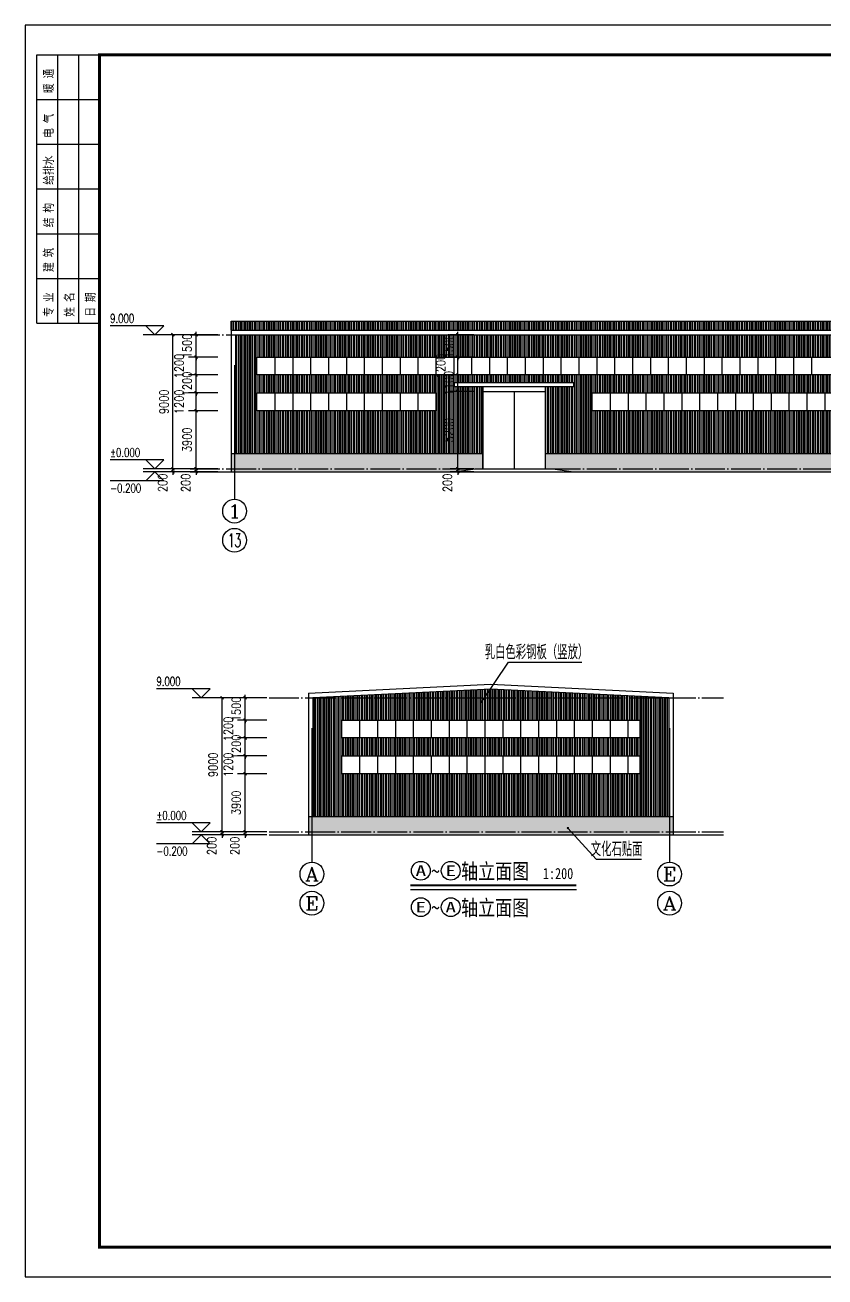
# Model space of a CAD drawing. Extents: x 3757684 to 3906284, y -130571 to 413559.
# Drawn here: x 3757684 to 3811358, y 280557 to 364557 of the extents above; entities that cross this region are included whole.
import ezdxf
from ezdxf.enums import TextEntityAlignment as Align

# ---------------------------------------------------------------- set-up
doc = ezdxf.new("R2010")
doc.units = 0
doc.header["$LTSCALE"] = 1000
doc.header["$MEASUREMENT"] = 0
doc.linetypes.add('DOTE', pattern=[2.42, 2, -0.2, 0.02, -0.2])
doc.layers.get('0').update_dxf_attribs({"color": 4, "linetype": 'CONTINUOUS'})
doc.layers.get('Defpoints').update_dxf_attribs({"linetype": 'CONTINUOUS'})
for name, color, linetype in [('AXIS', 3, 'CONTINUOUS'), ('AXIS_TEXT', 7, 'CONTINUOUS'), ('DIM_ELEV', 3, 'CONTINUOUS'), ('DIM_LEAD', 3, 'CONTINUOUS'), ('DIM_SYMB', 3, 'CONTINUOUS'), ('DOTE', 1, 'CONTINUOUS'), ('PUB_DIM', 3, 'CONTINUOUS'), ('PUB_TEXT', 7, 'CONTINUOUS'), ('PUB_TITLE', 4, 'CONTINUOUS'), ('WALL', 5, 'CONTINUOUS')]:
    doc.layers.add(name, color=color, linetype=linetype)
doc.styles.add('_TCH_AXIS', font='COMPLEX', dxfattribs={"bigfont": 'GBCBIG'})
doc.styles.add('_TCH_DIM', font='SIMPLEX', dxfattribs={"bigfont": 'GBCBIG'})
doc.styles.add('DIM_FONT', font='SIMPLEX.shx', dxfattribs={"width": 0.8})
doc.styles.add('ht', font='simhei_0.ttf', dxfattribs={"width": 0.8})
doc.dimstyles.new('DIMN200', dxfattribs={"dimscale": 2, "dimtxt": 300, "dimasz": 100, "dimexe": 250, "dimexo": 300, "dimgap": 150, "dimtad": 1, "dimdec": 0, "dimzin": 0, "dimdsep": 46, "dimtxsty": 'DIM_FONT', "dimblk": 'ARCHTICK', "dimcen": 0.09, "dimclrt": 7, "dimazin": 2, "dimtfac": 1, "dimtdec": 0, "dimtix": 1, "dimtmove": 2, "dimatfit": 3, "dimfxl": 0, "dimtolj": 1, "dimtzin": 0, "dimarcsym": 0})
pattern_1 = [(90, (-219412.85, 0), (-317.5, 2e-14), []), (90, (-219452.54, 2e-15), (-317.5, 2e-14), []), (90, (-219492.23, 5e-15), (-317.5, 2e-14), []), (90, (-219611.3, 1e-14), (-317.5, 2e-14), [])]
pattern_2 = [(0, (-219412.85, 0), (122.846189, 122.846189), [239.933964, -5.75841]), (0, (-219535.7, 5.76), (122.846189, 122.846189), [239.933964, -5.75841]), (90, (-219412.85, 0), (-122.846189, 122.846189), [-128.60459, 117.087774]), (90, (-219418.61, 0), (-122.846189, 122.846189), [-128.60459, 117.087774])]

# ---------------------------------------------------------------- blocks, each defined once
blk = doc.blocks.new('A$C24B85BD5')
at = {"layer": 'PUB_TITLE'}
for p, q in [((0, 0), (0, 13500)), ((0, 13500), (3150, 13500)), ((1050, 0), (1050, 13500)), ((2100, 0), (2100, 13500)), ((3150, 0), (3150, 13500)), ((0, 11250), (3150, 11250)), ((0, 9000), (3150, 9000)), ((0, 6750), (3150, 6750)), ((0, 4500), (3150, 4500)), ((0, 2250), (3150, 2250)), ((0, 0), (3150, 0))]:
    blk.add_line(p, q, dxfattribs=at)
at = {"layer": 'PUB_TITLE', "style": 'ht', "width": 0.8}
for s, p in [('暖 通', (804, 11572)), ('电 气', (804, 9322)), ('给排水', (804, 6961)), ('结 构', (804, 4822)), ('建 筑', (804, 2572)), ('专 业', (804, 322)), ('姓 名', (1854, 322)), ('日 期', (2904, 322))]:
    blk.add_text(s, height=450, rotation=90, dxfattribs=at).set_placement(p)
blk = doc.blocks.new('_ArchTick')
at = {"color": 0, "linetype": 'ByBlock', "const_width": 0.4}
blk.add_lwpolyline([(-0.5, -0.5), (0.5, 0.5)], dxfattribs=at)
blk = doc.blocks.new('*D224')
at = {"layer": 'Defpoints', "color": 0}
for p in [(3786716, 343777), (3788395, 343777), (3788395, 342277)]:
    blk.add_point(p, dxfattribs=at)
at = {"layer": 'PUB_DIM', "color": 0, "lineweight": -2}
for p, q in [((3787795, 343777), (3786216, 343777)), ((3786716, 343777), (3786716, 343977)), ((3786716, 342277), (3786716, 343777)), ((3787795, 342277), (3786216, 342277)), ((3786716, 342277), (3786716, 342077))]:
    blk.add_line(p, q, dxfattribs=at)
at = {"layer": 'PUB_DIM', "color": 0, "lineweight": -2, "xscale": 200, "yscale": 200, "zscale": 200}
for p, rotation in [((3786716, 343777), 270), ((3786716, 342277), 90)]:
    blk.add_blockref('_ArchTick', p, dxfattribs=dict(at, rotation=rotation))
at = {"layer": 'PUB_DIM', "color": 7, "insert": (3786116, 343027), "char_height": 600, "attachment_point": 5, "rotation": 90, "style": 'DIM_FONT'}
blk.add_mtext('\\A1;1500', dxfattribs=at)
blk = doc.blocks.new('*D225')
at = {"layer": 'Defpoints', "color": 0}
for p in [(3786716, 342277), (3788395, 342277), (3788395, 341077)]:
    blk.add_point(p, dxfattribs=at)
at = {"layer": 'PUB_DIM', "color": 0, "lineweight": -2}
for p, q in [((3787795, 342277), (3786216, 342277)), ((3786716, 341077), (3786716, 342277)), ((3787795, 341077), (3786216, 341077))]:
    blk.add_line(p, q, dxfattribs=at)
at = {"layer": 'PUB_DIM', "color": 0, "lineweight": -2, "xscale": 200, "yscale": 200, "zscale": 200}
for p, rotation in [((3786716, 342277), 90), ((3786716, 341077), 270)]:
    blk.add_blockref('_ArchTick', p, dxfattribs=dict(at, rotation=rotation))
at = {"layer": 'PUB_DIM', "color": 7, "insert": (3785581, 341677), "char_height": 600, "attachment_point": 5, "rotation": 90, "style": 'DIM_FONT'}
blk.add_mtext('\\A1;1200', dxfattribs=at)
blk = doc.blocks.new('*D226')
at = {"layer": 'Defpoints', "color": 0}
for p in [(3786716, 341077), (3788395, 341077), (3788395, 339977)]:
    blk.add_point(p, dxfattribs=at)
at = {"layer": 'PUB_DIM', "color": 0, "lineweight": -2}
for p, q in [((3787795, 341077), (3786216, 341077)), ((3786716, 341077), (3786716, 341277)), ((3786716, 339977), (3786716, 341077)), ((3787795, 339977), (3786216, 339977)), ((3786716, 339977), (3786716, 339777))]:
    blk.add_line(p, q, dxfattribs=at)
at = {"layer": 'PUB_DIM', "color": 0, "lineweight": -2, "xscale": 200, "yscale": 200, "zscale": 200}
for p, rotation in [((3786716, 341077), 270), ((3786716, 339977), 90)]:
    blk.add_blockref('_ArchTick', p, dxfattribs=dict(at, rotation=rotation))
at = {"layer": 'PUB_DIM', "color": 7, "insert": (3786116, 340527), "char_height": 600, "attachment_point": 5, "rotation": 90, "style": 'DIM_FONT'}
blk.add_mtext('\\A1;1100', dxfattribs=at)
blk = doc.blocks.new('*D227')
at = {"layer": 'Defpoints', "color": 0}
for p in [(3786716, 339977), (3788395, 339977), (3788395, 334777)]:
    blk.add_point(p, dxfattribs=at)
at = {"layer": 'PUB_DIM', "color": 0, "lineweight": -2}
for p, q in [((3787795, 339977), (3786216, 339977)), ((3786716, 334777), (3786716, 339977)), ((3787795, 334777), (3786216, 334777))]:
    blk.add_line(p, q, dxfattribs=at)
at = {"layer": 'PUB_DIM', "color": 0, "lineweight": -2, "xscale": 200, "yscale": 200, "zscale": 200}
for p, rotation in [((3786716, 339977), 90), ((3786716, 334777), 270)]:
    blk.add_blockref('_ArchTick', p, dxfattribs=dict(at, rotation=rotation))
at = {"layer": 'PUB_DIM', "color": 7, "insert": (3786116, 337377), "char_height": 600, "attachment_point": 5, "rotation": 90, "style": 'DIM_FONT'}
blk.add_mtext('\\A1;5200', dxfattribs=at)
blk = doc.blocks.new('*D228')
at = {"layer": 'Defpoints', "color": 0}
for p in [(3786716, 334777), (3788395, 334777), (3788395, 334577)]:
    blk.add_point(p, dxfattribs=at)
at = {"layer": 'PUB_DIM', "color": 0, "lineweight": -2}
for p, q in [((3787795, 334777), (3786216, 334777)), ((3787795, 334577), (3786216, 334577)), ((3786716, 334777), (3786716, 334977)), ((3786716, 334577), (3786716, 334777)), ((3786716, 334577), (3786716, 334377))]:
    blk.add_line(p, q, dxfattribs=at)
at = {"layer": 'PUB_DIM', "color": 0, "lineweight": -2, "xscale": 200, "yscale": 200, "zscale": 200}
for p, rotation in [((3786716, 334777), 270), ((3786716, 334577), 90)]:
    blk.add_blockref('_ArchTick', p, dxfattribs=dict(at, rotation=rotation))
at = {"layer": 'PUB_DIM', "color": 7, "insert": (3786026, 333837), "char_height": 600, "attachment_point": 5, "rotation": 90, "style": 'DIM_FONT'}
blk.add_mtext('\\A1;200', dxfattribs=at)
blk = doc.blocks.new('*D31')
at = {"layer": 'Defpoints', "color": 0}
for p in [(3772451, 319423), (3774505, 319423), (3774505, 317923)]:
    blk.add_point(p, dxfattribs=at)
at = {"layer": 'PUB_DIM', "color": 0, "lineweight": -2}
for p, q in [((3773905, 319423), (3771951, 319423)), ((3772451, 319423), (3772451, 319623)), ((3772451, 317923), (3772451, 319423)), ((3773905, 317923), (3771951, 317923)), ((3772451, 317923), (3772451, 317723))]:
    blk.add_line(p, q, dxfattribs=at)
at = {"layer": 'PUB_DIM', "color": 0, "lineweight": -2, "xscale": 200, "yscale": 200, "zscale": 200}
for p, rotation in [((3772451, 319423), 270), ((3772451, 317923), 90)]:
    blk.add_blockref('_ArchTick', p, dxfattribs=dict(at, rotation=rotation))
at = {"layer": 'PUB_DIM', "color": 7, "insert": (3771851, 318673), "char_height": 600, "attachment_point": 5, "rotation": 90, "style": 'DIM_FONT'}
blk.add_mtext('\\A1;1500', dxfattribs=at)
blk = doc.blocks.new('*D32')
at = {"layer": 'Defpoints', "color": 0}
for p in [(3772451, 317923), (3774505, 317923), (3774505, 316723)]:
    blk.add_point(p, dxfattribs=at)
at = {"layer": 'PUB_DIM', "color": 0, "lineweight": -2}
for p, q in [((3773905, 317923), (3771951, 317923)), ((3772451, 316723), (3772451, 317923)), ((3773905, 316723), (3771951, 316723))]:
    blk.add_line(p, q, dxfattribs=at)
at = {"layer": 'PUB_DIM', "color": 0, "lineweight": -2, "xscale": 200, "yscale": 200, "zscale": 200}
for p, rotation in [((3772451, 317923), 90), ((3772451, 316723), 270)]:
    blk.add_blockref('_ArchTick', p, dxfattribs=dict(at, rotation=rotation))
at = {"layer": 'PUB_DIM', "color": 7, "insert": (3771316, 317323), "char_height": 600, "attachment_point": 5, "rotation": 90, "style": 'DIM_FONT'}
blk.add_mtext('\\A1;1200', dxfattribs=at)
blk = doc.blocks.new('*D33')
at = {"layer": 'Defpoints', "color": 0}
for p in [(3772451, 316723), (3774505, 316723), (3774505, 315523)]:
    blk.add_point(p, dxfattribs=at)
at = {"layer": 'PUB_DIM', "color": 0, "lineweight": -2}
for p, q in [((3773905, 316723), (3771951, 316723)), ((3772451, 316723), (3772451, 316923)), ((3772451, 315523), (3772451, 316723)), ((3773905, 315523), (3771951, 315523)), ((3772451, 315523), (3772451, 315323))]:
    blk.add_line(p, q, dxfattribs=at)
at = {"layer": 'PUB_DIM', "color": 0, "lineweight": -2, "xscale": 200, "yscale": 200, "zscale": 200}
for p, rotation in [((3772451, 316723), 270), ((3772451, 315523), 90)]:
    blk.add_blockref('_ArchTick', p, dxfattribs=dict(at, rotation=rotation))
at = {"layer": 'PUB_DIM', "color": 7, "insert": (3771851, 316123), "char_height": 600, "attachment_point": 5, "rotation": 90, "style": 'DIM_FONT'}
blk.add_mtext('\\A1;1200', dxfattribs=at)
blk = doc.blocks.new('*D34')
at = {"layer": 'Defpoints', "color": 0}
for p in [(3772451, 315523), (3774505, 315523), (3774505, 314323)]:
    blk.add_point(p, dxfattribs=at)
at = {"layer": 'PUB_DIM', "color": 0, "lineweight": -2}
for p, q in [((3773905, 315523), (3771951, 315523)), ((3772451, 314323), (3772451, 315523)), ((3773905, 314323), (3771951, 314323))]:
    blk.add_line(p, q, dxfattribs=at)
at = {"layer": 'PUB_DIM', "color": 0, "lineweight": -2, "xscale": 200, "yscale": 200, "zscale": 200}
for p, rotation in [((3772451, 315523), 90), ((3772451, 314323), 270)]:
    blk.add_blockref('_ArchTick', p, dxfattribs=dict(at, rotation=rotation))
at = {"layer": 'PUB_DIM', "color": 7, "insert": (3771316, 314923), "char_height": 600, "attachment_point": 5, "rotation": 90, "style": 'DIM_FONT'}
blk.add_mtext('\\A1;1200', dxfattribs=at)
blk = doc.blocks.new('*D35')
at = {"layer": 'Defpoints', "color": 0}
for p in [(3772451, 314323), (3774505, 314323), (3774505, 310423)]:
    blk.add_point(p, dxfattribs=at)
at = {"layer": 'PUB_DIM', "color": 0, "lineweight": -2}
for p, q in [((3773905, 314323), (3771951, 314323)), ((3772451, 310423), (3772451, 314323)), ((3773905, 310423), (3771951, 310423))]:
    blk.add_line(p, q, dxfattribs=at)
at = {"layer": 'PUB_DIM', "color": 0, "lineweight": -2, "xscale": 200, "yscale": 200, "zscale": 200}
for p, rotation in [((3772451, 314323), 90), ((3772451, 310423), 270)]:
    blk.add_blockref('_ArchTick', p, dxfattribs=dict(at, rotation=rotation))
at = {"layer": 'PUB_DIM', "color": 7, "insert": (3771851, 312373), "char_height": 600, "attachment_point": 5, "rotation": 90, "style": 'DIM_FONT'}
blk.add_mtext('\\A1;3900', dxfattribs=at)
blk = doc.blocks.new('*D36')
at = {"layer": 'Defpoints', "color": 0}
for p in [(3772451, 310423), (3774505, 310423), (3774505, 310223)]:
    blk.add_point(p, dxfattribs=at)
at = {"layer": 'PUB_DIM', "color": 0, "lineweight": -2}
for p, q in [((3773905, 310423), (3771951, 310423)), ((3773905, 310223), (3771951, 310223)), ((3772451, 310423), (3772451, 310623)), ((3772451, 310223), (3772451, 310423)), ((3772451, 310223), (3772451, 310023))]:
    blk.add_line(p, q, dxfattribs=at)
at = {"layer": 'PUB_DIM', "color": 0, "lineweight": -2, "xscale": 200, "yscale": 200, "zscale": 200}
for p, rotation in [((3772451, 310423), 270), ((3772451, 310223), 90)]:
    blk.add_blockref('_ArchTick', p, dxfattribs=dict(at, rotation=rotation))
at = {"layer": 'PUB_DIM', "color": 7, "insert": (3771761, 309483), "char_height": 600, "attachment_point": 5, "rotation": 90, "style": 'DIM_FONT'}
blk.add_mtext('\\A1;200', dxfattribs=at)
blk = doc.blocks.new('*D37')
at = {"layer": 'Defpoints', "color": 0}
for p in [(3770900, 310423), (3774066, 310423), (3774066, 310223)]:
    blk.add_point(p, dxfattribs=at)
at = {"layer": 'PUB_DIM', "color": 0, "lineweight": -2}
for p, q in [((3773466, 310423), (3770400, 310423)), ((3773466, 310223), (3770400, 310223)), ((3770900, 310423), (3770900, 310623)), ((3770900, 310223), (3770900, 310423)), ((3770900, 310223), (3770900, 310023))]:
    blk.add_line(p, q, dxfattribs=at)
at = {"layer": 'PUB_DIM', "color": 0, "lineweight": -2, "xscale": 200, "yscale": 200, "zscale": 200}
for p, rotation in [((3770900, 310423), 270), ((3770900, 310223), 90)]:
    blk.add_blockref('_ArchTick', p, dxfattribs=dict(at, rotation=rotation))
at = {"layer": 'PUB_DIM', "color": 7, "insert": (3770210, 309483), "char_height": 600, "attachment_point": 5, "rotation": 90, "style": 'DIM_FONT'}
blk.add_mtext('\\A1;200', dxfattribs=at)
blk = doc.blocks.new('*D38')
at = {"layer": 'Defpoints', "color": 0}
for p in [(3770900, 319423), (3774066, 319423), (3774066, 310423)]:
    blk.add_point(p, dxfattribs=at)
at = {"layer": 'PUB_DIM', "color": 0, "lineweight": -2}
for p, q in [((3773466, 319423), (3770400, 319423)), ((3770900, 310423), (3770900, 319423)), ((3773466, 310423), (3770400, 310423))]:
    blk.add_line(p, q, dxfattribs=at)
at = {"layer": 'PUB_DIM', "color": 0, "lineweight": -2, "xscale": 200, "yscale": 200, "zscale": 200}
for p, rotation in [((3770900, 319423), 90), ((3770900, 310423), 270)]:
    blk.add_blockref('_ArchTick', p, dxfattribs=dict(at, rotation=rotation))
at = {"layer": 'PUB_DIM', "color": 7, "insert": (3770300, 314923), "char_height": 600, "attachment_point": 5, "rotation": 90, "style": 'DIM_FONT'}
blk.add_mtext('\\A1;9000', dxfattribs=at)
blk = doc.blocks.new('*D229')
at = {"layer": 'Defpoints', "color": 0}
for p in [(3769158, 343777), (3771211, 343777), (3771211, 342277)]:
    blk.add_point(p, dxfattribs=at)
at = {"layer": 'PUB_DIM', "color": 0, "lineweight": -2}
for p, q in [((3770611, 343777), (3768658, 343777)), ((3769158, 343777), (3769158, 343977)), ((3769158, 342277), (3769158, 343777)), ((3770611, 342277), (3768658, 342277)), ((3769158, 342277), (3769158, 342077))]:
    blk.add_line(p, q, dxfattribs=at)
at = {"layer": 'PUB_DIM', "color": 0, "lineweight": -2, "xscale": 200, "yscale": 200, "zscale": 200}
for p, rotation in [((3769158, 343777), 270), ((3769158, 342277), 90)]:
    blk.add_blockref('_ArchTick', p, dxfattribs=dict(at, rotation=rotation))
at = {"layer": 'PUB_DIM', "color": 7, "insert": (3768558, 343027), "char_height": 600, "attachment_point": 5, "rotation": 90, "style": 'DIM_FONT'}
blk.add_mtext('\\A1;1500', dxfattribs=at)
blk = doc.blocks.new('*D230')
at = {"layer": 'Defpoints', "color": 0}
for p in [(3769158, 342277), (3771211, 342277), (3771211, 341077)]:
    blk.add_point(p, dxfattribs=at)
at = {"layer": 'PUB_DIM', "color": 0, "lineweight": -2}
for p, q in [((3770611, 342277), (3768658, 342277)), ((3769158, 341077), (3769158, 342277)), ((3770611, 341077), (3768658, 341077))]:
    blk.add_line(p, q, dxfattribs=at)
at = {"layer": 'PUB_DIM', "color": 0, "lineweight": -2, "xscale": 200, "yscale": 200, "zscale": 200}
for p, rotation in [((3769158, 342277), 90), ((3769158, 341077), 270)]:
    blk.add_blockref('_ArchTick', p, dxfattribs=dict(at, rotation=rotation))
at = {"layer": 'PUB_DIM', "color": 7, "insert": (3768023, 341677), "char_height": 600, "attachment_point": 5, "rotation": 90, "style": 'DIM_FONT'}
blk.add_mtext('\\A1;1200', dxfattribs=at)
blk = doc.blocks.new('*D231')
at = {"layer": 'Defpoints', "color": 0}
for p in [(3769158, 341077), (3771211, 341077), (3771211, 339877)]:
    blk.add_point(p, dxfattribs=at)
at = {"layer": 'PUB_DIM', "color": 0, "lineweight": -2}
for p, q in [((3770611, 341077), (3768658, 341077)), ((3769158, 341077), (3769158, 341277)), ((3769158, 339877), (3769158, 341077)), ((3770611, 339877), (3768658, 339877)), ((3769158, 339877), (3769158, 339677))]:
    blk.add_line(p, q, dxfattribs=at)
at = {"layer": 'PUB_DIM', "color": 0, "lineweight": -2, "xscale": 200, "yscale": 200, "zscale": 200}
for p, rotation in [((3769158, 341077), 270), ((3769158, 339877), 90)]:
    blk.add_blockref('_ArchTick', p, dxfattribs=dict(at, rotation=rotation))
at = {"layer": 'PUB_DIM', "color": 7, "insert": (3768558, 340477), "char_height": 600, "attachment_point": 5, "rotation": 90, "style": 'DIM_FONT'}
blk.add_mtext('\\A1;1200', dxfattribs=at)
blk = doc.blocks.new('*D232')
at = {"layer": 'Defpoints', "color": 0}
for p in [(3769158, 339877), (3771211, 339877), (3771211, 338677)]:
    blk.add_point(p, dxfattribs=at)
at = {"layer": 'PUB_DIM', "color": 0, "lineweight": -2}
for p, q in [((3770611, 339877), (3768658, 339877)), ((3769158, 338677), (3769158, 339877)), ((3770611, 338677), (3768658, 338677))]:
    blk.add_line(p, q, dxfattribs=at)
at = {"layer": 'PUB_DIM', "color": 0, "lineweight": -2, "xscale": 200, "yscale": 200, "zscale": 200}
for p, rotation in [((3769158, 339877), 90), ((3769158, 338677), 270)]:
    blk.add_blockref('_ArchTick', p, dxfattribs=dict(at, rotation=rotation))
at = {"layer": 'PUB_DIM', "color": 7, "insert": (3768023, 339277), "char_height": 600, "attachment_point": 5, "rotation": 90, "style": 'DIM_FONT'}
blk.add_mtext('\\A1;1200', dxfattribs=at)
blk = doc.blocks.new('*D233')
at = {"layer": 'Defpoints', "color": 0}
for p in [(3769158, 338677), (3771211, 338677), (3771211, 334777)]:
    blk.add_point(p, dxfattribs=at)
at = {"layer": 'PUB_DIM', "color": 0, "lineweight": -2}
for p, q in [((3770611, 338677), (3768658, 338677)), ((3769158, 334777), (3769158, 338677)), ((3770611, 334777), (3768658, 334777))]:
    blk.add_line(p, q, dxfattribs=at)
at = {"layer": 'PUB_DIM', "color": 0, "lineweight": -2, "xscale": 200, "yscale": 200, "zscale": 200}
for p, rotation in [((3769158, 338677), 90), ((3769158, 334777), 270)]:
    blk.add_blockref('_ArchTick', p, dxfattribs=dict(at, rotation=rotation))
at = {"layer": 'PUB_DIM', "color": 7, "insert": (3768558, 336727), "char_height": 600, "attachment_point": 5, "rotation": 90, "style": 'DIM_FONT'}
blk.add_mtext('\\A1;3900', dxfattribs=at)
blk = doc.blocks.new('*D234')
at = {"layer": 'Defpoints', "color": 0}
for p in [(3769158, 334777), (3771211, 334777), (3771211, 334577)]:
    blk.add_point(p, dxfattribs=at)
at = {"layer": 'PUB_DIM', "color": 0, "lineweight": -2}
for p, q in [((3770611, 334777), (3768658, 334777)), ((3770611, 334577), (3768658, 334577)), ((3769158, 334777), (3769158, 334977)), ((3769158, 334577), (3769158, 334777)), ((3769158, 334577), (3769158, 334377))]:
    blk.add_line(p, q, dxfattribs=at)
at = {"layer": 'PUB_DIM', "color": 0, "lineweight": -2, "xscale": 200, "yscale": 200, "zscale": 200}
for p, rotation in [((3769158, 334777), 270), ((3769158, 334577), 90)]:
    blk.add_blockref('_ArchTick', p, dxfattribs=dict(at, rotation=rotation))
at = {"layer": 'PUB_DIM', "color": 7, "insert": (3768468, 333837), "char_height": 600, "attachment_point": 5, "rotation": 90, "style": 'DIM_FONT'}
blk.add_mtext('\\A1;200', dxfattribs=at)
blk = doc.blocks.new('*D235')
at = {"layer": 'Defpoints', "color": 0}
for p in [(3767606, 334777), (3770772, 334777), (3770772, 334577)]:
    blk.add_point(p, dxfattribs=at)
at = {"layer": 'PUB_DIM', "color": 0, "lineweight": -2}
for p, q in [((3770172, 334777), (3767106, 334777)), ((3770172, 334577), (3767106, 334577)), ((3767606, 334777), (3767606, 334977)), ((3767606, 334577), (3767606, 334777)), ((3767606, 334577), (3767606, 334377))]:
    blk.add_line(p, q, dxfattribs=at)
at = {"layer": 'PUB_DIM', "color": 0, "lineweight": -2, "xscale": 200, "yscale": 200, "zscale": 200}
for p, rotation in [((3767606, 334777), 270), ((3767606, 334577), 90)]:
    blk.add_blockref('_ArchTick', p, dxfattribs=dict(at, rotation=rotation))
at = {"layer": 'PUB_DIM', "color": 7, "insert": (3766916, 333837), "char_height": 600, "attachment_point": 5, "rotation": 90, "style": 'DIM_FONT'}
blk.add_mtext('\\A1;200', dxfattribs=at)
blk = doc.blocks.new('*D236')
at = {"layer": 'Defpoints', "color": 0}
for p in [(3767606, 343777), (3770772, 343777), (3770772, 334777)]:
    blk.add_point(p, dxfattribs=at)
at = {"layer": 'PUB_DIM', "color": 0, "lineweight": -2}
for p, q in [((3770172, 343777), (3767106, 343777)), ((3767606, 334777), (3767606, 343777)), ((3770172, 334777), (3767106, 334777))]:
    blk.add_line(p, q, dxfattribs=at)
at = {"layer": 'PUB_DIM', "color": 0, "lineweight": -2, "xscale": 200, "yscale": 200, "zscale": 200}
for p, rotation in [((3767606, 343777), 90), ((3767606, 334777), 270)]:
    blk.add_blockref('_ArchTick', p, dxfattribs=dict(at, rotation=rotation))
at = {"layer": 'PUB_DIM', "color": 7, "insert": (3767006, 339277), "char_height": 600, "attachment_point": 5, "rotation": 90, "style": 'DIM_FONT'}
blk.add_mtext('\\A1;9000', dxfattribs=at)

msp = doc.modelspace()

# ---------------------------------------------------------------- hatches: boundary and pattern name
h = msp.add_hatch()
h.set_pattern_fill('PLASTI', color=8, scale=100, angle=90, style=0)
h.set_pattern_definition(pattern_1)
h.paths.add_polyline_path([(3861984.8, 344676.7), (3771504.8, 344676.7), (3771504.8, 344076.7), (3861984.8, 344076.7)])
h = msp.add_hatch()
h.set_pattern_fill('PLASTI', color=8, scale=100, angle=90, style=0)
h.set_pattern_definition(pattern_1)
h.paths.add_polyline_path([(3861684.8, 343776.7), (3771804.8, 343776.7), (3771804.8, 335776.7), (3788394.8, 335776.7), (3788394.8, 340276.7), (3786494.8, 340276.7), (3786494.8, 340576.7), (3794494.8, 340576.7), (3794494.8, 340276.7), (3792594.8, 340276.7), (3792594.8, 335776.7), (3840894.8, 335776.7), (3840894.8, 340276.7), (3838994.8, 340276.7), (3838994.8, 340576.7), (3846994.8, 340576.7), (3846994.8, 340276.7), (3845094.8, 340276.7), (3845094.8, 335776.7), (3861684.8, 335776.7)])
h.paths.add_polyline_path([(3860244.8, 342276.8), (3860244.8, 341076.8), (3773244.8, 341076.8), (3773244.8, 342276.8)], flags=16)
h.paths.add_polyline_path([(3795744.8, 339876.8), (3837744.8, 339876.8), (3837744.8, 338676.8), (3795744.8, 338676.8)], flags=16)
h.paths.add_polyline_path([(3785244.8, 339876.8), (3785244.8, 338676.8), (3773244.8, 338676.8), (3773244.8, 339876.8)], flags=16)
h.paths.add_polyline_path([(3848244.8, 339876.8), (3860244.8, 339876.8), (3860244.8, 338676.8), (3848244.8, 338676.8)], flags=16)
h = msp.add_hatch()
h.set_pattern_fill('AR-B816C', color=8, scale=100, style=0)
h.set_pattern_definition(pattern_2)
h.paths.add_polyline_path([(3788394.8, 335776.7), (3771504.8, 335776.7), (3771504.8, 334576.7), (3786494.8, 334576.7), (3787894.8, 334776.7), (3788394.8, 334776.7)])
h = msp.add_hatch()
h.set_pattern_fill('AR-B816C', color=8, scale=100, style=0)
h.set_pattern_definition(pattern_2)
h.paths.add_polyline_path([(3816744.8, 335776.7), (3792594.8, 335776.7), (3792594.8, 334776.7), (3793094.8, 334776.7), (3794494.8, 334576.7), (3816744.8, 334576.7)])
h = msp.add_hatch()
h.set_pattern_fill('PLASTI', color=8, scale=100, angle=90, style=0)
h.set_pattern_definition([(90, (-214111.8, 0), (-317.5, 2e-14), []), (90, (-214151.48, 2e-15), (-317.5, 2e-14), []), (90, (-214191.16, 5e-15), (-317.5, 2e-14), []), (90, (-214310.23, 1e-14), (-317.5, 2e-14), [])])
h.paths.add_polyline_path([(3800875.1, 319437.4), (3788935.1, 320022.7), (3776995.1, 319437.4), (3776995.1, 311423.1), (3800875.1, 311423.1)])
h.paths.add_polyline_path([(3798935.1, 317923.3), (3798935.1, 316723.3), (3778935.1, 316723.3), (3778935.1, 317923.3)], flags=16)
h.paths.add_polyline_path([(3798935.1, 315523.3), (3798935.1, 314323.3), (3778935.1, 314323.3), (3778935.1, 315523.3)], flags=16)
h = msp.add_hatch()
h.set_pattern_fill('AR-B816C', color=8, scale=100, style=0)
h.set_pattern_definition([(0, (-214111.79, 0), (122.846189, 122.846189), [239.933964, -5.75841]), (0, (-214234.64, 5.76), (122.846189, 122.846189), [239.933964, -5.75841]), (90, (-214111.79, 0), (-122.846189, 122.846189), [-128.60459, 117.087774]), (90, (-214117.55, 0), (-122.846189, 122.846189), [-128.60459, 117.087774])])
h.paths.add_polyline_path([(3801175.1, 311423.1), (3776695.1, 311423.1), (3776695.1, 310223.1), (3801175.1, 310223.1)])

# ---------------------------------------------------------------- linework, layer by layer
at = {"color": 5}
for p, q in [((3771504.8, 344676.7, 0), (3771504.8, 334576.7, 0)), ((3771504.8, 344676.7, 0), (3861984.8, 344676.7, 0)), ((3771504.8, 344076.7, 0), (3861984.8, 344076.7, 0)), ((3768764.8, 334576.7, 0), (3865364.6, 334576.7, 0)), ((3776695.1, 319723.1, 0), (3788935.1, 320323.1, 0)), ((3788935.1, 320323.1, 0), (3801175.1, 319723.1, 0)), ((3776695.1, 319723.1, 0), (3776695.1, 310223.1, 0)), ((3801175.1, 319723.1, 0), (3801175.1, 310223.1, 0)), ((3774065.8, 310223.1, 0), (3804554.8, 310223.1, 0))]:
    msp.add_line(p, q, dxfattribs=at)
for p, q in [((3771804.8, 343776.7, 0), (3771804.8, 335776.7, 0)), ((3771804.8, 343776.7, 0), (3861684.8, 343776.7, 0)), ((3774444.8, 342276.8, 0), (3774444.8, 341076.8, 0)), ((3775644.8, 342276.8, 0), (3775644.8, 341076.8, 0)), ((3776844.8, 342276.8, 0), (3776844.8, 341076.8, 0)), ((3778044.8, 342276.8, 0), (3778044.8, 341076.8, 0)), ((3779244.8, 342276.8, 0), (3779244.8, 341076.8, 0)), ((3780444.8, 342276.8, 0), (3780444.8, 341076.8, 0)), ((3781644.8, 342276.8, 0), (3781644.8, 341076.8, 0)), ((3782844.8, 342276.8, 0), (3782844.8, 341076.8, 0)), ((3784044.8, 342276.8, 0), (3784044.8, 341076.8, 0)), ((3785244.8, 342276.8, 0), (3785244.8, 341076.8, 0)), ((3786444.8, 342276.8, 0), (3786444.8, 341076.8, 0)), ((3787644.8, 342276.8, 0), (3787644.8, 341076.8, 0)), ((3788844.8, 342276.8, 0), (3788844.8, 341076.8, 0)), ((3790044.8, 342276.8, 0), (3790044.8, 341076.8, 0)), ((3791244.8, 342276.8, 0), (3791244.8, 341076.8, 0)), ((3792444.8, 342276.8, 0), (3792444.8, 341076.8, 0)), ((3793644.8, 342276.8, 0), (3793644.8, 341076.8, 0)), ((3794844.8, 342276.8, 0), (3794844.8, 341076.8, 0)), ((3796044.8, 342276.8, 0), (3796044.8, 341076.8, 0)), ((3797244.8, 342276.8, 0), (3797244.8, 341076.8, 0)), ((3798444.8, 342276.8, 0), (3798444.8, 341076.8, 0)), ((3799644.8, 342276.8, 0), (3799644.8, 341076.8, 0)), ((3800844.8, 342276.8, 0), (3800844.8, 341076.8, 0)), ((3802044.8, 342276.8, 0), (3802044.8, 341076.8, 0)), ((3803244.8, 342276.8, 0), (3803244.8, 341076.8, 0)), ((3804444.8, 342276.8, 0), (3804444.8, 341076.8, 0)), ((3805644.8, 342276.8, 0), (3805644.8, 341076.8, 0)), ((3806844.8, 342276.8, 0), (3806844.8, 341076.8, 0)), ((3808044.8, 342276.8, 0), (3808044.8, 341076.8, 0)), ((3809244.8, 342276.8, 0), (3809244.8, 341076.8, 0)), ((3810444.8, 342276.8, 0), (3810444.8, 341076.8, 0)), ((3788394.8, 340276.7, 0), (3788394.8, 334776.7, 0)), ((3788394.8, 340276.7, 0), (3788394.8, 334776.7, 0)), ((3792594.8, 340276.7, 0), (3792594.8, 334776.7, 0)), ((3792594.8, 340276.7, 0), (3792594.8, 334776.7, 0)), ((3774444.8, 339876.8, 0), (3774444.8, 338676.8, 0)), ((3775644.8, 339876.8, 0), (3775644.8, 338676.8, 0)), ((3776844.8, 339876.8, 0), (3776844.8, 338676.8, 0)), ((3778044.8, 339876.8, 0), (3778044.8, 338676.8, 0)), ((3779244.8, 339876.8, 0), (3779244.8, 338676.8, 0)), ((3780444.8, 339876.8, 0), (3780444.8, 338676.8, 0)), ((3781644.8, 339876.8, 0), (3781644.8, 338676.8, 0)), ((3782844.8, 339876.8, 0), (3782844.8, 338676.8, 0)), ((3784044.8, 339876.8, 0), (3784044.8, 338676.8, 0)), ((3788394.8, 339976.7, 0), (3792594.8, 339976.7, 0)), ((3790494.8, 339976.7, 0), (3790494.8, 334776.7, 0)), ((3796944.8, 339876.8, 0), (3796944.8, 338676.8, 0)), ((3798144.8, 339876.8, 0), (3798144.8, 338676.8, 0)), ((3799344.8, 339876.8, 0), (3799344.8, 338676.8, 0)), ((3800544.8, 339876.8, 0), (3800544.8, 338676.8, 0)), ((3801744.8, 339876.8, 0), (3801744.8, 338676.8, 0)), ((3802944.8, 339876.8, 0), (3802944.8, 338676.8, 0)), ((3804144.8, 339876.8, 0), (3804144.8, 338676.8, 0)), ((3805344.8, 339876.8, 0), (3805344.8, 338676.8, 0)), ((3806544.8, 339876.8, 0), (3806544.8, 338676.8, 0)), ((3807744.8, 339876.8, 0), (3807744.8, 338676.8, 0)), ((3808944.8, 339876.8, 0), (3808944.8, 338676.8, 0)), ((3810144.8, 339876.8, 0), (3810144.8, 338676.8, 0)), ((3811344.8, 339876.8, 0), (3811344.8, 338676.8, 0)), ((3788394.8, 335776.7, 0), (3771504.8, 335776.7, 0)), ((3840894.8, 335776.7, 0), (3792594.8, 335776.7, 0)), ((3776995.1, 319437.4, 0), (3788949.7, 320023.4, 0)), ((3776995.1, 319437.4, 0), (3776995.1, 311423.1, 0)), ((3788920.4, 320023.4, 0), (3800875.1, 319437.4, 0)), ((3800875.1, 319437.4, 0), (3800875.1, 311423.1, 0)), ((3780135.1, 317923.3, 0), (3780135.1, 316723.3, 0)), ((3781335.1, 317923.3, 0), (3781335.1, 316723.3, 0)), ((3782535.1, 317923.3, 0), (3782535.1, 316723.3, 0)), ((3783735.1, 317923.3, 0), (3783735.1, 316723.3, 0)), ((3784935.1, 317923.3, 0), (3784935.1, 316723.3, 0)), ((3786135.1, 317923.3, 0), (3786135.1, 316723.3, 0)), ((3787335.1, 317923.3, 0), (3787335.1, 316723.3, 0)), ((3788535.1, 317923.3, 0), (3788535.1, 316723.3, 0)), ((3789735.1, 317923.3, 0), (3789735.1, 316723.3, 0)), ((3790935.1, 317923.3, 0), (3790935.1, 316723.3, 0)), ((3792135.1, 317923.3, 0), (3792135.1, 316723.3, 0)), ((3793335.1, 317923.3, 0), (3793335.1, 316723.3, 0)), ((3794535.1, 317923.3, 0), (3794535.1, 316723.3, 0)), ((3795735.1, 317923.3, 0), (3795735.1, 316723.3, 0)), ((3796935.1, 317923.3, 0), (3796935.1, 316723.3, 0)), ((3798135.1, 317923.3, 0), (3798135.1, 316723.3, 0)), ((3780135.1, 315523.3, 0), (3780135.1, 314323.3, 0)), ((3781335.1, 315523.3, 0), (3781335.1, 314323.3, 0)), ((3782535.1, 315523.3, 0), (3782535.1, 314323.3, 0)), ((3783735.1, 315523.3, 0), (3783735.1, 314323.3, 0)), ((3784935.1, 315523.3, 0), (3784935.1, 314323.3, 0)), ((3786135.1, 315523.3, 0), (3786135.1, 314323.3, 0)), ((3787335.1, 315523.3, 0), (3787335.1, 314323.3, 0)), ((3788535.1, 315523.3, 0), (3788535.1, 314323.3, 0)), ((3789735.1, 315523.3, 0), (3789735.1, 314323.3, 0)), ((3790935.1, 315523.3, 0), (3790935.1, 314323.3, 0)), ((3792135.1, 315523.3, 0), (3792135.1, 314323.3, 0)), ((3793335.1, 315523.3, 0), (3793335.1, 314323.3, 0)), ((3794535.1, 315523.3, 0), (3794535.1, 314323.3, 0)), ((3795735.1, 315523.3, 0), (3795735.1, 314323.3, 0)), ((3796935.1, 315523.3, 0), (3796935.1, 314323.3, 0)), ((3798135.1, 315523.3, 0), (3798135.1, 314323.3, 0)), ((3801175.1, 311423.1, 0), (3776695.1, 311423.1, 0))]:
    msp.add_line(p, q)
at = {"elevation": 0}
for points in [[(3773244.8, 342276.8), (3860244.8, 342276.8), (3860244.8, 341076.8), (3773244.8, 341076.8)], [(3773244.8, 339876.8), (3785244.8, 339876.8), (3785244.8, 338676.8), (3773244.8, 338676.8)], [(3795744.8, 339876.8), (3837744.8, 339876.8), (3837744.8, 338676.8), (3795744.8, 338676.8)], [(3778935.1, 317923.3), (3798935.1, 317923.3), (3798935.1, 316723.3), (3778935.1, 316723.3)], [(3778935.1, 315523.3), (3798935.1, 315523.3), (3798935.1, 314323.3), (3778935.1, 314323.3)]]:
    msp.add_lwpolyline(points, close=True, dxfattribs=at)
at = {"color": 5, "elevation": 0}
msp.add_lwpolyline([(3786494.8, 340576.7), (3794494.8, 340576.7), (3794494.8, 340276.7), (3786494.8, 340276.7)], close=True, dxfattribs=at)
at = {"elevation": 0}
for points in [[(3788394.8, 334776.7), (3788394.8, 340276.7)], [(3792594.8, 340276.7), (3792594.8, 334776.7)]]:
    msp.add_lwpolyline(points, dxfattribs=at)
at = {"layer": 'AXIS'}
for p, q in [((3771744.8, 341743.3, 0), (3771744.8, 332743.3, 0)), ((3776935.1, 317389.7, 0), (3776935.1, 308389.7, 0)), ((3800935.1, 317389.7, 0), (3800935.1, 308389.7, 0))]:
    msp.add_line(p, q, dxfattribs=at)
for centre in [(3771744.8, 331943.3, 0), (3771744.8, 329985.4, 0), (3776935.1, 307589.7), (3800935.1, 307589.7), (3776935.1, 305631.8), (3800935.1, 305631.8)]:
    msp.add_circle(centre, 800, dxfattribs=at)
at = {"layer": 'DIM_ELEV'}
for p, q in [((3766991.7, 344376.7, 0), (3763391.7, 344376.7, 0)), ((3767606.4, 343776.7, 0), (3765606.4, 343776.7, 0)), ((3766391.7, 343776.7, 0), (3765791.7, 344376.7, 0)), ((3766391.7, 343776.7, 0), (3766991.7, 344376.7, 0)), ((3766991.7, 335376.7, 0), (3763391.7, 335376.7, 0)), ((3766391.7, 334776.7, 0), (3765791.7, 335376.7, 0)), ((3766391.7, 334776.7, 0), (3766991.7, 335376.7, 0)), ((3767606.4, 334776.7, 0), (3765606.4, 334776.7, 0)), ((3767606.4, 334576.7, 0), (3765606.4, 334576.7, 0)), ((3766391.7, 334576.7, 0), (3765791.7, 333976.7, 0)), ((3766391.7, 334576.7, 0), (3766991.7, 333976.7, 0)), ((3766991.7, 333976.7, 0), (3763391.7, 333976.7, 0)), ((3770100.2, 320023.1), (3766500.2, 320023.1)), ((3769500.2, 319423.1), (3768900.2, 320023.1)), ((3770900.2, 319423.1), (3768900.2, 319423.1)), ((3769500.2, 319423.1), (3770100.2, 320023.1)), ((3770100.2, 311023.1), (3766500.2, 311023.1)), ((3769500.2, 310423.1), (3768900.2, 311023.1)), ((3769500.2, 310423.1), (3770100.2, 311023.1)), ((3770900.2, 310423.1), (3768900.2, 310423.1)), ((3769500.2, 310223.1), (3768900.2, 309623.1)), ((3770900.2, 310223.1), (3768900.2, 310223.1)), ((3769500.2, 310223.1), (3770100.2, 309623.1)), ((3770100.2, 309623.1), (3766500.2, 309623.1))]:
    msp.add_line(p, q, dxfattribs=at)
at = {"layer": 'DIM_LEAD'}
for p, q in [((3788332.5, 319138.1), (3790118.9, 321800.9)), ((3788332.5, 319138.1), (3790118.9, 321800.9)), ((3788332.5, 319138.1), (3790118.9, 321800.9)), ((3790118.9, 321800.9), (3795048.6, 321800.9)), ((3794113.2, 310678.9), (3796015.5, 308579.7)), ((3796015.5, 308579.7), (3799039.2, 308579.7))]:
    msp.add_line(p, q, dxfattribs=at)
at = {"layer": 'DIM_LEAD', "const_width": 80}
for points in [[(3788310.2, 319104.9, 1), (3788354.8, 319171.4, 1)], [(3788310.2, 319104.9, 1), (3788354.8, 319171.4, 1)], [(3788310.2, 319104.9, 1), (3788354.8, 319171.4, 1)], [(3794086.4, 310708.5, 1), (3794140.1, 310649.2, 1)]]:
    msp.add_lwpolyline(points, format="xyb", close=True, dxfattribs=at)
at = {"layer": 'DIM_SYMB', "const_width": 140}
msp.add_lwpolyline([(3783540.9, 306826.3), (3794681.5, 306826.3)], dxfattribs=at)
at = {"layer": 'DIM_SYMB'}
msp.add_lwpolyline([(3783540.9, 306546.3), (3794681.5, 306546.3)], dxfattribs=at)
at = {"layer": 'DOTE', "linetype": 'DOTE'}
for p, q in [((3768764.8, 343776.7, 0), (3865364.6, 343776.7, 0)), ((3768764.8, 334776.7, 0), (3865364.6, 334776.7, 0)), ((3774065.8, 319423.1, 0), (3804554.8, 319423.1, 0)), ((3774065.8, 310423.1, 0), (3804554.8, 310423.1, 0))]:
    msp.add_line(p, q, dxfattribs=at)
at = {"layer": 'PUB_TEXT'}
for centre in [(3784240.9, 307814, 0), (3786245.8, 307814, 0), (3784240.9, 305368.3, 0), (3786245.8, 305368.3, 0)]:
    msp.add_circle(centre, 630, dxfattribs=at)
at = {"layer": 'PUB_TITLE', "elevation": 0}
msp.add_lwpolyline([(3757684, 280556.7), (3876484, 280556.7), (3876484, 364556.7), (3757684, 364556.7)], close=True, dxfattribs=at)
at = {"layer": 'PUB_TITLE', "const_width": 200, "elevation": 0}
msp.add_lwpolyline([(3762684, 282556.7), (3874484, 282556.7), (3874484, 362556.7), (3762684, 362556.7)], close=True, dxfattribs=at)
at = {"layer": 'WALL', "elevation": 0}
msp.add_lwpolyline([(3786494.8, 334576.7), (3787894.8, 334776.7), (3793094.8, 334776.7), (3794494.8, 334576.7)], dxfattribs=at)

# ---------------------------------------------------------------- block references
at = {"xscale": 1.333329999819398, "yscale": 1.333329999819398, "zscale": 1.33333}
msp.add_blockref('A$C24B85BD5', (3758484.1, 344556.7, 0), dxfattribs=at)

# ---------------------------------------------------------------- texts
at = {"layer": 'AXIS_TEXT', "style": '_TCH_AXIS'}
for s, width, p, p2 in [('1', 2.333333, (3771292.3, 331490.8, 0), (3772197.4, 331490.8, 0)), ('13', 0.724138, (3771292.3, 329532.9, 0), (3772197.4, 329532.9, 0)), ('A', 1.166667, (3776482.5, 307137.2), (3777387.6, 307137.2)), ('E', 1.3125, (3800482.5, 307137.2), (3801387.6, 307137.2)), ('E', 1.3125, (3776482.5, 305179.3), (3777387.6, 305179.3)), ('A', 1.166667, (3800482.5, 305179.3), (3801387.6, 305179.3))]:
    msp.add_text(s, height=905.1, dxfattribs=dict(at, width=width)).set_placement(p, p2, align=Align.FIT)
at = {"layer": 'PUB_TEXT'}
for s, height, style, width, p in [('9.000', 595, '_TCH_DIM', 0.705882, (3763391.7, 344576.7, 0)), ('%%P0.000', 595, '_TCH_DIM', 0.705882, (3763391.7, 335576.7, 0)), ('-0.200', 595, '_TCH_DIM', 0.705882, (3763391.7, 333181.7, 0)), ('9.000', 595, '_TCH_DIM', 0.705882, (3766500.2, 320223.1)), ('%%P0.000', 595, '_TCH_DIM', 0.705882, (3766500.2, 311223.1)), ('-0.200', 595, '_TCH_DIM', 0.705882, (3766500.2, 308828.1)), ('轴立面图', 1045.57, 'ht', 0.8, (3786945.8, 307254, 0)), ('~', 1045.6, 'ht', 0.8, (3784940.9, 307254, 0)), ('1:200', 746.84, 'ht', 0.8, (3792435.9, 307254, 0)), ('轴立面图', 1045.57, 'ht', 0.8, (3786945.8, 304808.3, 0)), ('~', 1045.6, 'ht', 0.8, (3784940.9, 304808.3, 0))]:
    msp.add_text(s, height=height, dxfattribs=dict(at, style=style, width=width)).set_placement(p)
at = {"layer": 'PUB_TEXT', "style": '_TCH_DIM'}
for s, p in [('乳白色彩钢板（竖放）', (3788530.4, 322000.9)), ('文化石贴面', (3795645.6, 308779.7))]:
    msp.add_text(s, height=964.54, dxfattribs=at).set_placement(p)
at = {"layer": 'PUB_TEXT', "style": 'ht', "width": 1.728516}
for s, p, p2 in [('A', (3783884.5, 307457.6, 0), (3784597.3, 307457.6, 0)), ('E', (3785889.4, 307457.6, 0), (3786602.2, 307457.6, 0)), ('E', (3783884.5, 305012, 0), (3784597.3, 305012, 0)), ('A', (3785889.4, 305012, 0), (3786602.2, 305012, 0))]:
    msp.add_text(s, height=712.8, dxfattribs=at).set_placement(p, p2, align=Align.FIT)

# ---------------------------------------------------------------- dimensions: what is measured, and where the dimension line sits
at = {"layer": 'PUB_DIM'}
for p1, p2, distance, picture, middle in [((3770772.1, 334776.7, 0), (3770772.1, 343776.7, 0), 3165.7, '*D236', (3767006.4, 339276.7, 0)), ((3771211.3, 342276.8, 0), (3771211.3, 343776.7, 0), 2053.6, '*D229', (3768557.7, 343026.7, 0)), ((3788394.8, 342276.8, 0), (3788394.8, 343776.7, 0), 1678.7, '*D224', (3786116.2, 343026.7, 0)), ((3771211.3, 339876.8, 0), (3771211.3, 341076.8, 0), 2053.6, '*D231', (3768557.7, 340476.8, 0)), ((3788394.8, 339976.7, 0), (3788394.8, 341076.8, 0), 1678.7, '*D226', (3786116.2, 340526.7, 0)), ((3788394.8, 334776.7, 0), (3788394.8, 339976.7, 0), 1678.7, '*D227', (3786116.2, 337376.7, 0)), ((3771211.3, 334776.7, 0), (3771211.3, 338676.8, 0), 2053.6, '*D233', (3768557.7, 336726.7, 0)), ((3774065.8, 310423.1), (3774065.8, 319423.1), 3165.7, '*D38', (3770300.2, 314923.1)), ((3774505, 317923.3), (3774505, 319423.1), 2053.6, '*D31', (3771851.4, 318673.2)), ((3774505, 315523.3), (3774505, 316723.3), 2053.6, '*D33', (3771851.4, 316123.3)), ((3774505, 310423.1), (3774505, 314323.3), 2053.6, '*D35', (3771851.4, 312373.2))]:
    dim = msp.add_aligned_dim(p1=p1, p2=p2, distance=distance, dimstyle='DIMN200', dxfattribs=at)
    dim.commit()
    dim.dimension.update_dxf_attribs({"geometry": picture, "text_midpoint": middle})
for base, p1, p2, picture, middle in [((3769157.7, 342276.8, 0), (3771211.3, 341076.8, 0), (3771211.3, 342276.8, 0), '*D230', (3768022.7, 341676.8, 0)), ((3786716.2, 342276.8, 0), (3788394.8, 341076.8, 0), (3788394.8, 342276.8, 0), '*D225', (3785581.2, 341676.8, 0)), ((3769157.7, 339876.8, 0), (3771211.3, 338676.8, 0), (3771211.3, 339876.8, 0), '*D232', (3768022.7, 339276.8, 0)), ((3767606.4, 334776.7, 0), (3770772.1, 334576.7, 0), (3770772.1, 334776.7, 0), '*D235', (3766916.4, 333836.7, 0)), ((3769157.7, 334776.7, 0), (3771211.3, 334576.7, 0), (3771211.3, 334776.7, 0), '*D234', (3768467.7, 333836.7, 0)), ((3786716.2, 334776.7, 0), (3788394.8, 334576.7, 0), (3788394.8, 334776.7, 0), '*D228', (3786026.2, 333836.7, 0)), ((3772451.4, 317923.3), (3774505, 316723.3), (3774505, 317923.3), '*D32', (3771316.4, 317323.3)), ((3772451.4, 315523.3), (3774505, 314323.3), (3774505, 315523.3), '*D34', (3771316.4, 314923.3)), ((3770900.2, 310423.1), (3774065.8, 310223.1), (3774065.8, 310423.1), '*D37', (3770210.2, 309483.1)), ((3772451.4, 310423.1), (3774505, 310223.1), (3774505, 310423.1), '*D36', (3771761.4, 309483.1))]:
    dim = msp.add_linear_dim(base=base, p1=p1, p2=p2, angle=90, dimstyle='DIMN200', dxfattribs=at)
    dim.commit()
    dim.dimension.update_dxf_attribs({"geometry": picture, "text_midpoint": middle, "dimtype": 129})

doc.saveas('drawing.dxf')
